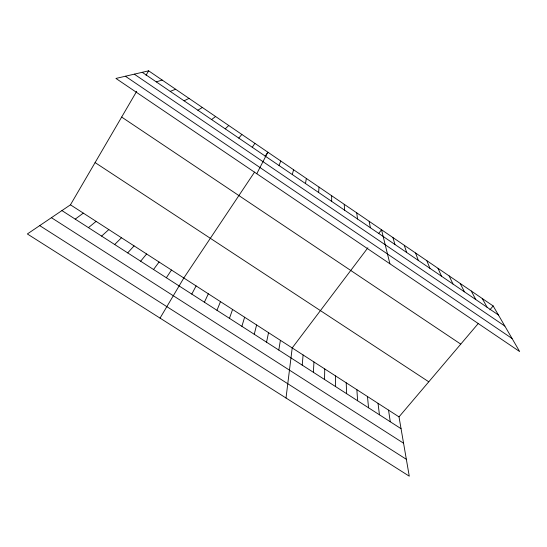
<?xml version="1.0" encoding="UTF-8"?>
<svg xmlns="http://www.w3.org/2000/svg" width="547" height="547" viewBox="0 0 547 547"><rect width="100%" height="100%" fill="white"/><g stroke="black" fill="none" stroke-linecap="round" stroke-linejoin="round"><path stroke-width="0.82" d="M331.66 201.371L331.66 195.737M324.535 379.481L324.747 368.945M313.397 372.316L313.951 361.977M318.607 192.482L319.038 187.122M302.211 365.123L303.1 354.976M286.006 398.004L292.207 347.94L367.892 247.77M278.792 350.059L280.399 340.323M305.486 183.539L306.347 178.459M266.553 342.19L268.529 332.665M254.252 334.272L256.611 324.966M292.289 174.548L293.589 169.748M241.883 326.32L244.625 317.233M229.46 318.327L232.584 309.465M279.025 165.509L280.761 160.996M216.968 310.293L220.482 301.65M204.407 302.217L208.325 293.807M256.769 173.714L267.866 152.196L265.104 156.333M191.792 294.101L196.1 285.917M70.454 204.824L399.009 416.876L409.265 476.177L27.35 233.959L70.454 204.824L136.688 91.308M146.063 75.233L148.634 70.823L493.168 305.958L519.65 351.55L115.93 78.44L148.634 70.823M160.045 318.115L183.819 277.992L254.581 172.079M166.356 277.746L171.478 270.02M252.27 147.287L254.895 143.348M153.536 269.5L159.068 262.02M378.579 233.637L381.512 229.754L389.895 263.77M140.654 261.213L146.603 253.972M238.779 138.097L241.863 134.453M399.009 416.876L478.42 323.325M489.873 309.834L493.168 305.958M127.704 252.885L134.07 245.883M114.692 244.516L121.475 237.754M225.22 128.853L228.762 125.509M101.605 236.099L108.819 229.583M88.45 227.641L96.094 221.371M211.58 119.561L215.586 116.518M75.226 219.135L83.308 213.125M197.864 110.22L202.342 107.479M184.072 100.826L189.023 98.392M170.206 91.376L175.635 89.25M156.257 81.872L162.172 80.067M39.705 225.61L406.346 459.309M51.425 217.692L403.563 443.207M61.934 210.588L401.054 428.698M95.103 162.589L428.78 381.799M121.653 117.072L460.765 344.125M134.288 74.166L504.86 326.094M125.379 76.238L512.06 338.49M142.234 72.313L498.406 314.976M482.235 298.498L487.131 307.298M471.254 291.004L475.808 299.578M460.225 283.476L464.424 291.825M449.142 275.914L452.984 284.03M438.003 268.31L441.491 276.201M426.81 260.673L429.942 268.331M415.57 253.001L418.332 260.427M404.267 245.288L406.667 252.475M392.917 237.542L394.941 244.488M369.143 221.316L370.387 227.757M388.541 410.113L390.271 421.758M356.719 212.838L357.547 219.012M378.032 403.33L379.44 414.797M367.468 396.513L368.562 407.795M344.22 204.311L344.637 210.219M356.863 389.669L357.629 400.766M346.203 382.791L346.648 393.703M335.502 375.885L335.612 386.606"/></g></svg>
